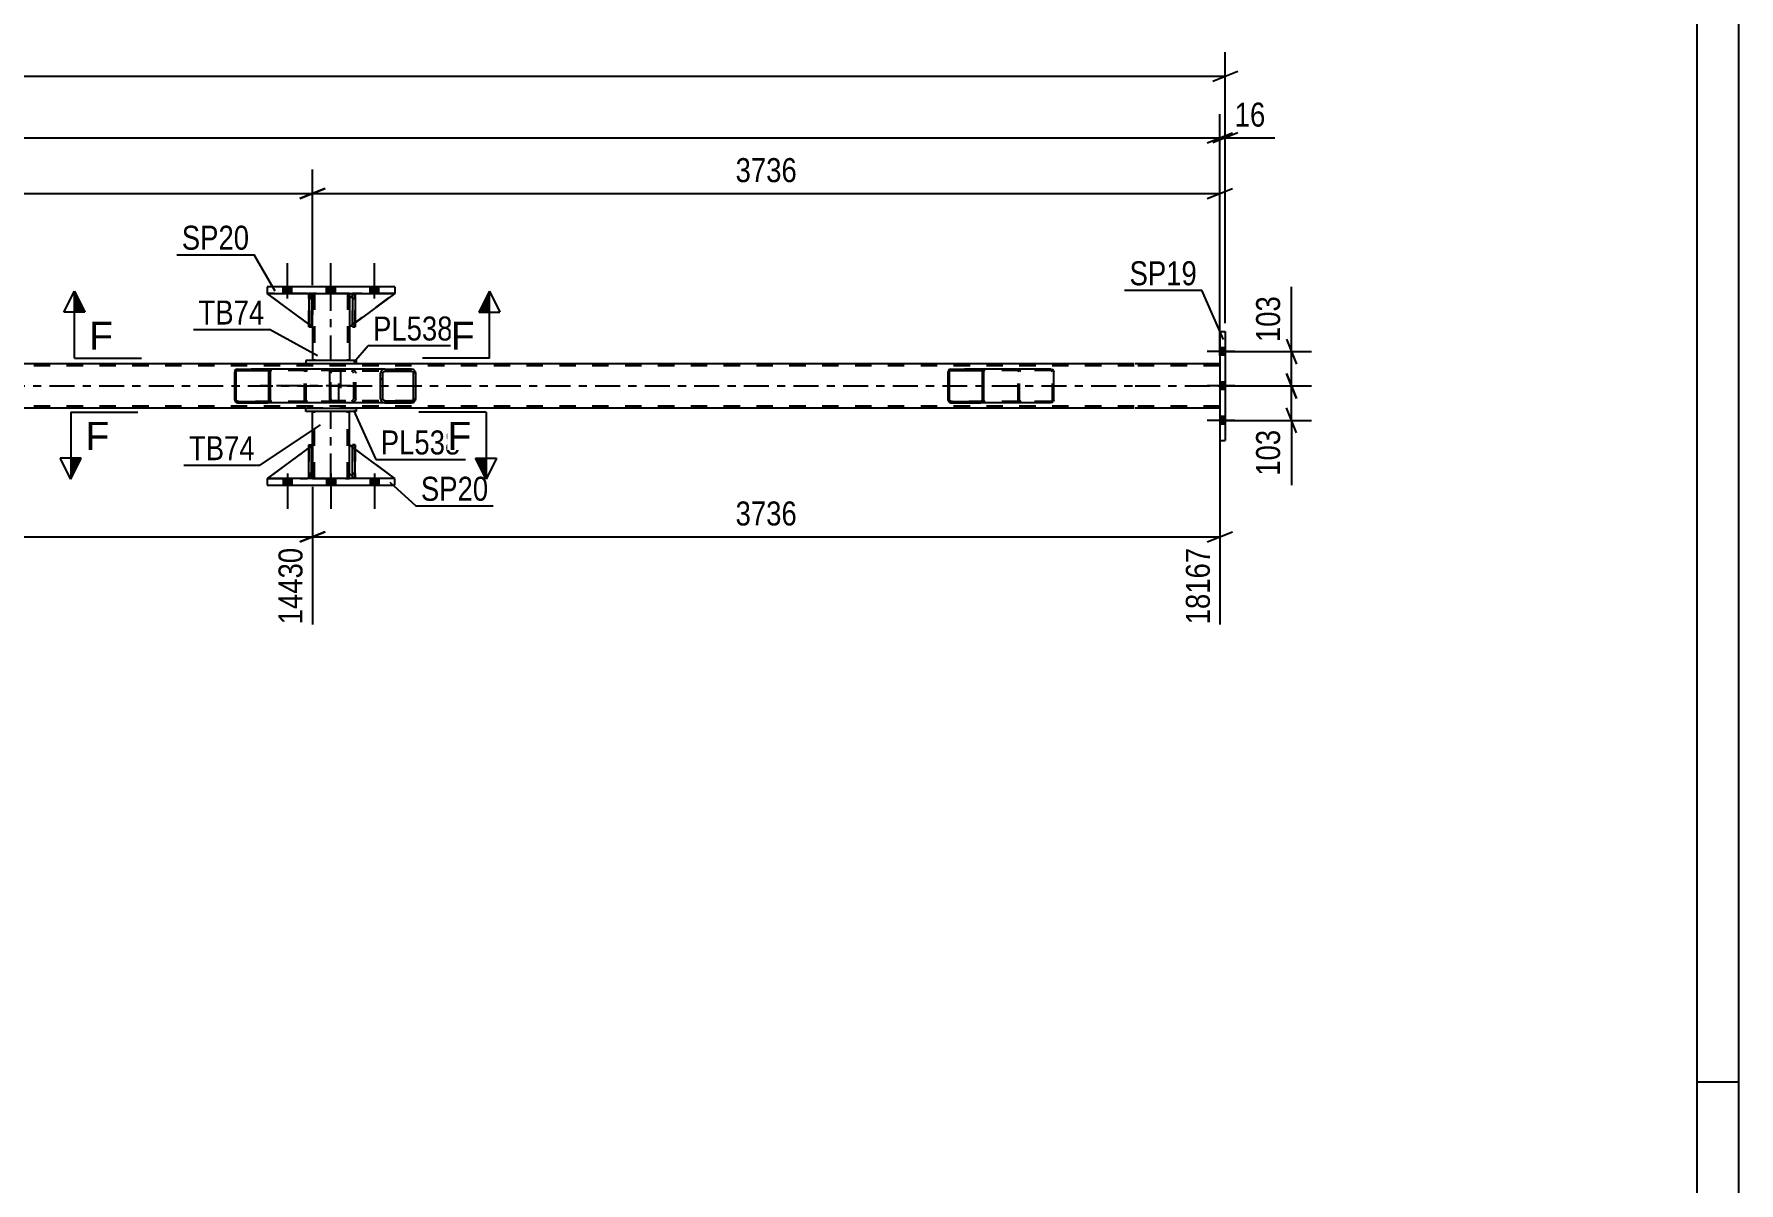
# Model space of a CAD drawing. Header units: millimetres. Extents: x 0 to 841, y 0 to 594.
# Drawn here: x 637.6 to 841, y 137 to 274 of the extents above; entities that cross this region are included whole.
import ezdxf

# ---------------------------------------------------------------- set-up
doc = ezdxf.new("R2010")
doc.units = ezdxf.units.MM
doc.linetypes.add('DXK_LINE_DOT2', pattern=[3.9198, 1.9599, -1.9599])
doc.linetypes.add('DXK_LINE_DOT3', pattern=[5.9187, 2.979, -0.9799, 0.9799, -0.9799])
doc.styles.add('Arial', font='ARIAL.TTF', dxfattribs={"height": 0.2})
doc.styles.add('Arial Narrow', font='ARIALN.TTF', dxfattribs={"height": 0.2})

# ---------------------------------------------------------------- blocks, each defined once
blk = doc.blocks.new('Unknown-318888194-1133 - 12715')
at = {"color": 5, "linetype": 'Continuous'}
for p, q in [((841, 0), (841, 594)), ((836, 5), (836, 589)), ((841, 149), (836, 149))]:
    blk.add_line(p, q, dxfattribs=at)
blk = doc.blocks.new('Bolt-318888194-3121 - 3094')
at = {"linetype": 'Continuous'}
for points in [[(779.71, 235.71), (779.71, 236.59), (779.07, 236.59), (779.07, 235.71)], [(779.71, 235.71), (779.71, 236.59), (779.07, 236.59), (779.07, 235.71)], [(779.71, 235.71), (779.71, 236.59), (779.07, 236.59), (779.07, 235.71)], [(779.71, 231.61), (779.71, 232.49), (779.07, 232.49), (779.07, 231.61)], [(779.71, 231.61), (779.71, 232.49), (779.07, 232.49), (779.07, 231.61)], [(779.71, 227.51), (779.71, 228.39), (779.07, 228.39), (779.07, 227.51)], [(779.71, 227.51), (779.71, 228.39), (779.07, 228.39), (779.07, 227.51)], [(779.71, 227.51), (779.71, 228.39), (779.07, 228.39), (779.07, 227.51)]]:
    blk.add_hatch(color=1, dxfattribs=at).paths.add_polyline_path(points)
at = {"color": 1, "linetype": 'Continuous'}
for p, q in [((780.87, 236.15), (777.55, 236.15)), ((780.87, 236.15), (777.55, 236.15)), ((780.87, 236.15), (777.55, 236.15)), ((779.71, 236.59), (779.07, 236.59)), ((779.71, 236.59), (779.07, 236.59)), ((779.71, 236.59), (779.07, 236.59)), ((779.71, 235.71), (779.07, 235.71)), ((779.71, 235.71), (779.07, 235.71)), ((779.71, 235.71), (779.07, 235.71)), ((780.87, 232.05), (777.55, 232.05)), ((780.87, 232.05), (777.55, 232.05)), ((779.71, 232.49), (779.07, 232.49)), ((779.71, 232.49), (779.07, 232.49)), ((779.71, 231.61), (779.07, 231.61)), ((779.71, 231.61), (779.07, 231.61)), ((780.87, 227.95), (777.55, 227.95)), ((780.87, 227.95), (777.55, 227.95)), ((780.87, 227.95), (777.55, 227.95)), ((779.71, 228.39), (779.07, 228.39)), ((779.71, 228.39), (779.07, 228.39)), ((779.71, 228.39), (779.07, 228.39)), ((779.71, 227.51), (779.07, 227.51)), ((779.71, 227.51), (779.07, 227.51)), ((779.71, 227.51), (779.07, 227.51))]:
    blk.add_line(p, q, dxfattribs=at)
blk = doc.blocks.new('Part-318888194-3177 - 3094')
at = {"color": 2, "linetype": 'Continuous'}
for p, q in [((675.55, 221.01), (675.55, 225.01)), ((675.55, 225.01), (675.87, 225.01)), ((675.87, 221.01), (675.87, 225.01)), ((675.55, 221.01), (675.55, 221.01)), ((675.87, 221.01), (675.55, 221.01))]:
    blk.add_line(p, q, dxfattribs=at)
at = {"color": 7, "linetype": 'DXK_LINE_DOT2'}
for p, q in [((675.55, 225.01), (675.55, 221.61)), ((675.87, 221.61), (675.87, 225.01)), ((675.55, 221.61), (675.55, 221.01)), ((675.55, 221.61), (675.87, 221.61)), ((675.87, 221.01), (675.87, 221.61)), ((675.87, 221.01), (675.87, 221.01))]:
    blk.add_line(p, q, dxfattribs=at)
blk = doc.blocks.new('Part-318888194-3183 - 3094')
at = {"color": 2, "linetype": 'Continuous'}
for p, q in [((670.35, 224.68), (665.4, 221.01)), ((670.8, 225.01), (670.67, 224.92)), ((670.8, 221.61), (670.8, 225.01)), ((670.35, 221.16), (670.2, 221.01)), ((670.8, 221.61), (670.67, 221.48)), ((670.8, 221.61), (670.8, 221.61))]:
    blk.add_line(p, q, dxfattribs=at)
at = {"color": 7, "linetype": 'DXK_LINE_DOT2'}
for p, q in [((670.67, 224.92), (670.35, 224.68)), ((670.8, 221.61), (670.8, 225.01)), ((665.4, 221.01), (670.2, 221.01)), ((670.8, 221.61), (670.2, 221.01)), ((670.67, 221.48), (670.35, 221.16))]:
    blk.add_line(p, q, dxfattribs=at)
blk = doc.blocks.new('Bolt-318888194-3135 - 3094')
at = {"linetype": 'Continuous'}
for points in [[(667.28, 243.09), (668.32, 243.09), (668.32, 243.89), (667.28, 243.89)], [(667.28, 243.09), (668.32, 243.09), (668.32, 243.89), (667.28, 243.89)], [(667.28, 243.09), (668.32, 243.09), (668.32, 243.89), (667.28, 243.89)], [(672.48, 243.09), (673.52, 243.09), (673.52, 243.89), (672.48, 243.89)], [(672.48, 243.09), (673.52, 243.09), (673.52, 243.89), (672.48, 243.89)], [(677.68, 243.09), (678.72, 243.09), (678.72, 243.89), (677.68, 243.89)], [(677.68, 243.09), (678.72, 243.09), (678.72, 243.89), (677.68, 243.89)], [(677.68, 243.09), (678.72, 243.09), (678.72, 243.89), (677.68, 243.89)]]:
    blk.add_hatch(color=1, dxfattribs=at).paths.add_polyline_path(points)
at = {"color": 1, "linetype": 'Continuous'}
for p, q in [((667.8, 242.49), (667.8, 246.69)), ((667.8, 242.49), (667.8, 246.69)), ((667.8, 242.49), (667.8, 246.69)), ((673, 242.49), (673, 246.69)), ((673, 242.49), (673, 246.69)), ((678.2, 242.49), (678.2, 246.69)), ((678.2, 242.49), (678.2, 246.69)), ((678.2, 242.49), (678.2, 246.69)), ((667.28, 243.09), (667.28, 243.89)), ((667.28, 243.09), (667.28, 243.89)), ((667.28, 243.09), (667.28, 243.89)), ((668.32, 243.09), (668.32, 243.89)), ((668.32, 243.09), (668.32, 243.89)), ((668.32, 243.09), (668.32, 243.89)), ((672.48, 243.09), (672.48, 243.89)), ((672.48, 243.09), (672.48, 243.89)), ((673.52, 243.09), (673.52, 243.89)), ((673.52, 243.09), (673.52, 243.89)), ((677.68, 243.09), (677.68, 243.89)), ((677.68, 243.09), (677.68, 243.89)), ((677.68, 243.09), (677.68, 243.89)), ((678.72, 243.09), (678.72, 243.89)), ((678.72, 243.09), (678.72, 243.89)), ((678.72, 243.09), (678.72, 243.89))]:
    blk.add_line(p, q, dxfattribs=at)
blk = doc.blocks.new('Bolt-318888194-3136 - 3094')
at = {"linetype": 'Continuous'}
for points in [[(668.32, 221.01), (667.28, 221.01), (667.28, 220.21), (668.32, 220.21)], [(668.32, 221.01), (667.28, 221.01), (667.28, 220.21), (668.32, 220.21)], [(668.32, 221.01), (667.28, 221.01), (667.28, 220.21), (668.32, 220.21)], [(673.52, 221.01), (672.48, 221.01), (672.48, 220.21), (673.52, 220.21)], [(673.52, 221.01), (672.48, 221.01), (672.48, 220.21), (673.52, 220.21)], [(678.72, 221.01), (677.68, 221.01), (677.68, 220.21), (678.72, 220.21)], [(678.72, 221.01), (677.68, 221.01), (677.68, 220.21), (678.72, 220.21)], [(678.72, 221.01), (677.68, 221.01), (677.68, 220.21), (678.72, 220.21)]]:
    blk.add_hatch(color=1, dxfattribs=at).paths.add_polyline_path(points)
at = {"color": 1, "linetype": 'Continuous'}
for p, q in [((667.28, 221.01), (667.28, 220.21)), ((667.28, 221.01), (667.28, 220.21)), ((667.28, 221.01), (667.28, 220.21)), ((667.8, 221.61), (667.8, 217.41)), ((667.8, 221.61), (667.8, 217.41)), ((667.8, 221.61), (667.8, 217.41)), ((668.32, 221.01), (668.32, 220.21)), ((668.32, 221.01), (668.32, 220.21)), ((668.32, 221.01), (668.32, 220.21)), ((672.48, 221.01), (672.48, 220.21)), ((672.48, 221.01), (672.48, 220.21)), ((673, 221.61), (673, 217.41)), ((673, 221.61), (673, 217.41)), ((673.52, 221.01), (673.52, 220.21)), ((673.52, 221.01), (673.52, 220.21)), ((677.68, 221.01), (677.68, 220.21)), ((677.68, 221.01), (677.68, 220.21)), ((677.68, 221.01), (677.68, 220.21)), ((678.2, 221.61), (678.2, 217.41)), ((678.2, 221.61), (678.2, 217.41)), ((678.2, 221.61), (678.2, 217.41)), ((678.72, 221.01), (678.72, 220.21)), ((678.72, 221.01), (678.72, 220.21)), ((678.72, 221.01), (678.72, 220.21))]:
    blk.add_line(p, q, dxfattribs=at)
blk = doc.blocks.new('Part-318888194-3201 - 3094')
at = {"color": 2, "linetype": 'Continuous'}
for p, q in [((670.8, 225.01), (670.8, 229.01)), ((675.2, 225.01), (675.2, 229.01)), ((670.8, 221.01), (670.8, 221.61)), ((675.2, 221.01), (675.2, 221.61))]:
    blk.add_line(p, q, dxfattribs=at)
at = {"color": 7, "linetype": 'DXK_LINE_DOT2'}
for p, q in [((675.2, 229.01), (670.8, 229.01)), ((671.04, 221.01), (671.04, 229.01)), ((674.96, 221.01), (674.96, 229.01)), ((670.8, 221.61), (670.8, 225.01)), ((675.2, 221.61), (675.2, 225.01)), ((670.8, 221.01), (675.2, 221.01))]:
    blk.add_line(p, q, dxfattribs=at)
at = {"color": 7, "linetype": 'DXK_LINE_DOT3'}
blk.add_line((673, 221.01), (673, 229.01), dxfattribs=at)
blk = doc.blocks.new('Part-318888194-3202 - 3094')
at = {"color": 7, "linetype": 'DXK_LINE_DOT2'}
for p, q in [((670.35, 242.49), (670.35, 243.09)), ((670.35, 243.09), (670.35, 243.09)), ((670.35, 243.09), (670.35, 239.09)), ((670.67, 243.09), (670.35, 243.09)), ((670.35, 239.09), (670.35, 242.49)), ((670.35, 242.49), (670.67, 242.49)), ((670.67, 242.49), (670.67, 243.09)), ((670.67, 239.09), (670.67, 243.09)), ((670.67, 242.49), (670.67, 239.09)), ((670.35, 239.09), (670.67, 239.09))]:
    blk.add_line(p, q, dxfattribs=at)
blk = doc.blocks.new('Part-318888194-3208 - 3094')
at = {"color": 7, "linetype": 'DXK_LINE_DOT2'}
for p, q in [((670.8, 239.09), (665.4, 243.09)), ((665.4, 243.09), (670.2, 243.09)), ((670.2, 243.09), (670.8, 242.49)), ((670.8, 242.49), (670.2, 243.09)), ((670.8, 242.49), (670.8, 239.09)), ((670.8, 242.49), (670.8, 242.49)), ((670.8, 242.49), (670.8, 239.09))]:
    blk.add_line(p, q, dxfattribs=at)
blk = doc.blocks.new('Part-318888194-3218 - 3094')
at = {"color": 7, "linetype": 'DXK_LINE_DOT2'}
for p, q in [((670.35, 225.01), (670.67, 225.01)), ((670.35, 221.61), (670.35, 225.01)), ((670.35, 225.01), (670.35, 221.01)), ((670.67, 225.01), (670.67, 221.61)), ((670.67, 221.01), (670.67, 224.92)), ((670.67, 221.61), (670.35, 221.61)), ((670.35, 221.01), (670.35, 221.61)), ((670.67, 221.01), (670.35, 221.01)), ((670.67, 221.61), (670.67, 221.01)), ((670.67, 221.01), (670.67, 221.01))]:
    blk.add_line(p, q, dxfattribs=at)
blk = doc.blocks.new('Part-318888194-3157 - 3094')
at = {"color": 2, "linetype": 'Continuous'}
for p, q in [((675.2, 221.61), (675.2, 225.01)), ((675.55, 224.75), (675.2, 225.01)), ((680.6, 221.01), (675.87, 224.51)), ((675.55, 221.26), (675.2, 221.61))]:
    blk.add_line(p, q, dxfattribs=at)
at = {"color": 7, "linetype": 'DXK_LINE_DOT2'}
for p, q in [((675.87, 224.51), (675.55, 224.75)), ((675.8, 221.01), (675.55, 221.26)), ((680.6, 221.01), (675.8, 221.01)), ((680.6, 221.01), (680.6, 221.01)), ((680.6, 221.01), (680.6, 221.01))]:
    blk.add_line(p, q, dxfattribs=at)
blk = doc.blocks.new('Part-318888194-3162 - 3094')
at = {"color": 2, "linetype": 'Continuous'}
for p, q in [((680.6, 221.01), (665.4, 221.01)), ((665.4, 221.01), (665.4, 220.21)), ((665.4, 220.21), (680.6, 220.21)), ((680.6, 220.21), (680.6, 221.01))]:
    blk.add_line(p, q, dxfattribs=at)
blk = doc.blocks.new('Part-318888194-3167 - 3094')
at = {"color": 2, "linetype": 'Continuous'}
for p, q in [((680.6, 243.89), (665.4, 243.89)), ((665.4, 243.89), (665.4, 243.09)), ((665.4, 243.09), (680.6, 243.09)), ((680.6, 243.89), (680.6, 243.09))]:
    blk.add_line(p, q, dxfattribs=at)
blk = doc.blocks.new('Part-318888194-3174 - 3094')
at = {"color": 7, "linetype": 'DXK_LINE_DOT2'}
for p, q in [((768.85, 234.45), (106.73, 234.45)), ((676, 234.69), (670, 234.69)), ((779.07, 234.45), (768.95, 234.45)), ((779.07, 234.69), (779.07, 229.41)), ((768.85, 229.65), (106.73, 229.65)), ((676, 229.41), (670, 229.41)), ((779.07, 229.65), (768.95, 229.65))]:
    blk.add_line(p, q, dxfattribs=at)
at = {"color": 2, "linetype": 'Continuous'}
for p, q in [((670, 234.69), (505.73, 234.69)), ((768.85, 234.69), (676, 234.69)), ((779.07, 234.69), (768.95, 234.69)), ((670, 229.41), (505.73, 229.41)), ((768.85, 229.41), (676, 229.41)), ((779.07, 229.41), (768.95, 229.41))]:
    blk.add_line(p, q, dxfattribs=at)
at = {"color": 7, "linetype": 'DXK_LINE_DOT3'}
for p, q in [((106.73, 232.05), (768.85, 232.05)), ((768.95, 232.05), (779.07, 232.05))]:
    blk.add_line(p, q, dxfattribs=at)
blk = doc.blocks.new('Part-318888194-3175 - 3094')
at = {"color": 7, "linetype": 'DXK_LINE_DOT2'}
for p, q in [((675.87, 225.01), (675.55, 225.01)), ((675.55, 221.61), (675.55, 225.01)), ((675.55, 225.01), (675.55, 221.01)), ((675.87, 225.01), (675.87, 221.61)), ((675.87, 221.01), (675.87, 225.01)), ((675.87, 221.61), (675.55, 221.61)), ((675.55, 221.01), (675.55, 221.61)), ((675.87, 221.01), (675.55, 221.01)), ((675.87, 221.61), (675.87, 221.01)), ((675.87, 221.01), (675.87, 221.01))]:
    blk.add_line(p, q, dxfattribs=at)
blk = doc.blocks.new('Part-318888194-3176 - 3094')
at = {"color": 2, "linetype": 'Continuous'}
for p, q in [((670.35, 221.01), (670.35, 225.01)), ((670.35, 225.01), (670.67, 225.01)), ((670.67, 221.01), (670.67, 225.01)), ((670.35, 221.01), (670.35, 221.01)), ((670.67, 221.01), (670.35, 221.01))]:
    blk.add_line(p, q, dxfattribs=at)
at = {"color": 7, "linetype": 'DXK_LINE_DOT2'}
for p, q in [((670.35, 225.01), (670.35, 221.61)), ((670.67, 221.61), (670.67, 225.01)), ((670.35, 221.61), (670.35, 221.01)), ((670.35, 221.61), (670.67, 221.61)), ((670.67, 221.01), (670.67, 221.61)), ((670.67, 221.01), (670.67, 221.01))]:
    blk.add_line(p, q, dxfattribs=at)
blk = doc.blocks.new('Part-318888194-3180 - 3094')
at = {"color": 7, "linetype": 'DXK_LINE_DOT2'}
for p, q in [((670.8, 225.01), (665.4, 221.01)), ((670.8, 221.61), (670.8, 225.01)), ((670.8, 225.01), (670.8, 221.61)), ((665.4, 221.01), (670.2, 221.01)), ((670.2, 221.01), (670.8, 221.61)), ((670.8, 221.61), (670.2, 221.01)), ((670.8, 221.61), (670.8, 221.61))]:
    blk.add_line(p, q, dxfattribs=at)
blk = doc.blocks.new('Part-318888194-3186 - 3094')
at = {"color": 7, "linetype": 'DXK_LINE_DOT2'}
for p, q in [((675.2, 221.61), (675.2, 225.01)), ((675.2, 225.01), (680.6, 221.01)), ((675.8, 221.01), (675.2, 221.61)), ((680.6, 221.01), (675.8, 221.01))]:
    blk.add_line(p, q, dxfattribs=at)
blk = doc.blocks.new('Part-318888194-3191 - 3094')
at = {"color": 2, "linetype": 'Continuous'}
for p, q in [((676, 235.09), (670, 235.09)), ((670, 235.09), (670, 234.69)), ((676, 234.69), (670, 234.69)), ((676, 235.09), (676, 234.69))]:
    blk.add_line(p, q, dxfattribs=at)
blk = doc.blocks.new('Part-318888194-3196 - 3094')
at = {"color": 2, "linetype": 'Continuous'}
for p, q in [((670, 229.41), (676, 229.41)), ((670, 229.01), (670, 229.41)), ((676, 229.01), (670, 229.01)), ((676, 229.41), (676, 229.01))]:
    blk.add_line(p, q, dxfattribs=at)
blk = doc.blocks.new('Part-318888194-3203 - 3094')
at = {"color": 7, "linetype": 'DXK_LINE_DOT2'}
for p, q in [((675.55, 242.49), (675.55, 243.09)), ((675.55, 243.09), (675.55, 243.09)), ((675.55, 243.09), (675.55, 239.09)), ((675.87, 243.09), (675.55, 243.09)), ((675.55, 239.09), (675.55, 242.49)), ((675.55, 242.49), (675.87, 242.49)), ((675.87, 242.49), (675.87, 243.09)), ((675.87, 239.09), (675.87, 243.09)), ((675.87, 242.49), (675.87, 239.09)), ((675.55, 239.09), (675.87, 239.09))]:
    blk.add_line(p, q, dxfattribs=at)
blk = doc.blocks.new('Part-318888194-3204 - 3094')
at = {"color": 2, "linetype": 'Continuous'}
for p, q in [((670.67, 243.09), (670.35, 243.09)), ((670.35, 243.09), (670.35, 239.09)), ((670.67, 243.09), (670.67, 243.09)), ((670.67, 243.09), (670.67, 239.09)), ((670.67, 239.09), (670.35, 239.09))]:
    blk.add_line(p, q, dxfattribs=at)
at = {"color": 7, "linetype": 'DXK_LINE_DOT2'}
for p, q in [((670.35, 242.49), (670.35, 243.09)), ((670.67, 242.49), (670.35, 242.49)), ((670.35, 242.49), (670.35, 239.09)), ((670.67, 242.49), (670.67, 243.09)), ((670.67, 243.09), (670.67, 243.09)), ((670.67, 239.09), (670.67, 242.49))]:
    blk.add_line(p, q, dxfattribs=at)
blk = doc.blocks.new('Part-318888194-3205 - 3094')
at = {"color": 2, "linetype": 'Continuous'}
for p, q in [((675.87, 243.09), (675.55, 243.09)), ((675.55, 243.09), (675.55, 239.09)), ((675.87, 243.09), (675.87, 243.09)), ((675.87, 243.09), (675.87, 239.09)), ((675.87, 239.09), (675.55, 239.09))]:
    blk.add_line(p, q, dxfattribs=at)
at = {"color": 7, "linetype": 'DXK_LINE_DOT2'}
for p, q in [((675.55, 242.49), (675.55, 243.09)), ((675.87, 242.49), (675.55, 242.49)), ((675.55, 242.49), (675.55, 239.09)), ((675.87, 242.49), (675.87, 243.09)), ((675.87, 243.09), (675.87, 243.09)), ((675.87, 239.09), (675.87, 242.49))]:
    blk.add_line(p, q, dxfattribs=at)
blk = doc.blocks.new('Part-318888194-3211 - 3094')
at = {"color": 2, "linetype": 'Continuous'}
for p, q in [((670.35, 239.42), (665.4, 243.09)), ((670.35, 242.94), (670.2, 243.09)), ((670.8, 242.49), (670.67, 242.62)), ((670.8, 242.49), (670.8, 242.49)), ((670.8, 239.09), (670.8, 242.49)), ((670.67, 239.18), (670.8, 239.09)), ((670.8, 239.09), (670.8, 239.09))]:
    blk.add_line(p, q, dxfattribs=at)
at = {"color": 7, "linetype": 'DXK_LINE_DOT2'}
for p, q in [((670.2, 243.09), (665.4, 243.09)), ((670.2, 243.09), (670.8, 242.49)), ((670.67, 242.62), (670.35, 242.94)), ((670.8, 242.49), (670.8, 239.09)), ((670.67, 239.18), (670.35, 239.42))]:
    blk.add_line(p, q, dxfattribs=at)
blk = doc.blocks.new('Part-318888194-3214 - 3094')
at = {"color": 7, "linetype": 'DXK_LINE_DOT2'}
for p, q in [((675.8, 243.09), (675.2, 242.49)), ((675.2, 239.09), (680.6, 243.09)), ((675.2, 242.49), (675.2, 239.09)), ((680.6, 243.09), (675.8, 243.09))]:
    blk.add_line(p, q, dxfattribs=at)
blk = doc.blocks.new('Part-318888194-3217 - 3094')
at = {"color": 2, "linetype": 'Continuous'}
for p, q in [((675.55, 242.84), (675.2, 242.49)), ((675.2, 242.49), (675.2, 239.09)), ((680.6, 243.09), (675.87, 239.59)), ((675.55, 239.35), (675.2, 239.09))]:
    blk.add_line(p, q, dxfattribs=at)
at = {"color": 7, "linetype": 'DXK_LINE_DOT2'}
for p, q in [((675.8, 243.09), (675.55, 242.84)), ((680.6, 243.09), (675.8, 243.09)), ((675.87, 239.59), (675.55, 239.35))]:
    blk.add_line(p, q, dxfattribs=at)
blk = doc.blocks.new('Part-318888194-3228 - 3094')
at = {"color": 2, "linetype": 'Continuous'}
for p, q in [((779.07, 238.55), (779.71, 238.55)), ((779.07, 238.55), (779.07, 225.55)), ((779.71, 238.55), (779.71, 225.55)), ((779.07, 225.55), (779.71, 225.55))]:
    blk.add_line(p, q, dxfattribs=at)
blk = doc.blocks.new('Part-318888194-3251 - 3094')
at = {"linetype": 'Continuous'}
h = blk.add_hatch(dxfattribs=at)
h.set_pattern_fill('', scale=0.7, style=0, pattern_type=0)
h.set_pattern_definition([(45, (683.0726, 233.7537), (-1.57154, 1.57154), [])])
h.paths.add_polyline_path([(683.11, 233.57), (683.07, 233.75), (682.96, 233.91), (682.8, 234.01), (682.61, 234.05), (679.42, 234.05), (679.23, 234.01), (679.07, 233.91), (678.96, 233.75), (678.92, 233.57), (678.92, 230.53), (678.96, 230.35), (679.07, 230.19), (679.23, 230.09), (679.42, 230.05), (682.61, 230.05), (682.8, 230.09), (682.96, 230.19), (683.07, 230.35), (683.11, 230.53)])
h.paths.add_polyline_path([(682.84, 230.44), (682.79, 230.36), (682.7, 230.31), (682.61, 230.29), (679.42, 230.29), (679.33, 230.31), (679.25, 230.36), (679.19, 230.44), (679.17, 230.53), (679.17, 233.57), (679.19, 233.66), (679.25, 233.74), (679.33, 233.79), (679.42, 233.81), (682.61, 233.81), (682.7, 233.79), (682.79, 233.74), (682.84, 233.66), (682.86, 233.57), (682.86, 230.53)])
at = {"color": 2, "linetype": 'Continuous'}
for p, q in [((672.93, 233.91), (673.02, 234.01)), ((673.02, 234.01), (673.12, 234.05)), ((679.42, 234.05), (673.12, 234.05)), ((679.42, 234.05), (679.23, 234.01)), ((679.42, 234.05), (682.61, 234.05)), ((682.8, 234.01), (682.61, 234.05)), ((672.85, 233.57), (672.87, 233.75)), ((672.85, 230.53), (672.85, 233.57)), ((672.87, 233.75), (672.93, 233.91)), ((678.96, 233.75), (678.92, 233.57)), ((678.92, 230.53), (678.92, 233.57)), ((679.17, 233.57), (679.19, 233.66)), ((679.17, 230.53), (679.17, 233.57)), ((679.19, 233.66), (679.25, 233.74)), ((679.25, 233.74), (679.33, 233.79)), ((679.33, 233.79), (679.42, 233.81)), ((679.42, 233.81), (682.61, 233.81)), ((682.61, 233.81), (682.7, 233.79)), ((682.7, 233.79), (682.79, 233.74)), ((682.79, 233.74), (682.84, 233.66)), ((682.84, 233.66), (682.86, 233.57)), ((682.86, 230.53), (682.86, 233.57)), ((683.11, 233.57), (683.07, 233.75)), ((683.11, 230.53), (683.11, 233.57)), ((672.87, 230.35), (672.85, 230.53)), ((672.93, 230.19), (672.87, 230.35)), ((673.02, 230.09), (672.93, 230.19)), ((673.12, 230.05), (673.02, 230.09)), ((679.42, 230.05), (673.12, 230.05)), ((678.92, 230.53), (678.96, 230.35)), ((679.19, 230.44), (679.17, 230.53)), ((679.25, 230.36), (679.19, 230.44)), ((679.23, 230.09), (679.42, 230.05)), ((679.33, 230.31), (679.25, 230.36)), ((679.42, 230.29), (679.33, 230.31)), ((679.42, 230.29), (682.61, 230.29)), ((679.42, 230.05), (682.61, 230.05)), ((682.7, 230.31), (682.61, 230.29)), ((682.61, 230.05), (682.8, 230.09)), ((682.79, 230.36), (682.7, 230.31)), ((682.84, 230.44), (682.79, 230.36)), ((682.86, 230.53), (682.84, 230.44)), ((683.07, 230.35), (683.11, 230.53))]:
    blk.add_line(p, q, dxfattribs=at)
at = {"color": 7, "linetype": 'DXK_LINE_DOT2'}
for p, q in [((674.12, 233.81), (674.12, 234.05)), ((675.46, 234.05), (675.65, 234.01)), ((682.61, 234.05), (679.42, 234.05)), ((673, 233.66), (672.99, 233.57)), ((672.99, 230.53), (672.99, 233.57)), ((673.03, 233.74), (673, 233.66)), ((673.07, 233.79), (673.03, 233.74)), ((673.12, 233.81), (673.07, 233.79)), ((682.61, 233.81), (673.12, 233.81)), ((675.55, 233.79), (675.46, 233.81)), ((675.64, 233.74), (675.55, 233.79)), ((675.69, 233.66), (675.64, 233.74)), ((675.71, 233.57), (675.69, 233.66)), ((675.71, 230.53), (675.71, 233.57)), ((675.92, 233.75), (675.96, 233.57)), ((675.96, 230.53), (675.96, 233.57)), ((672.99, 230.53), (673, 230.44)), ((673, 230.44), (673.03, 230.36)), ((673.03, 230.36), (673.07, 230.31)), ((673.07, 230.31), (673.12, 230.29)), ((682.61, 230.29), (673.12, 230.29)), ((674.12, 230.05), (674.12, 230.29)), ((675.46, 230.29), (675.55, 230.31)), ((675.65, 230.09), (675.46, 230.05)), ((675.55, 230.31), (675.64, 230.36)), ((675.64, 230.36), (675.69, 230.44)), ((675.69, 230.44), (675.71, 230.53)), ((675.96, 230.53), (675.92, 230.35)), ((682.61, 230.05), (679.42, 230.05))]:
    blk.add_line(p, q, dxfattribs=at)
for centre, start, end in [((675.47, 233.55), 23.8494, 68.8059), ((675.47, 230.55), 291.1941, 336.1506)]:
    blk.add_arc(centre, 0.492, start, end, dxfattribs=at)
at = {"color": 2, "linetype": 'Continuous'}
for centre, start, end in [((679.41, 233.55), 111.1941, 156.1506), ((682.62, 233.55), 23.8494, 68.8059), ((679.41, 230.55), 203.8494, 248.8059), ((682.62, 230.55), 291.1941, 336.1506)]:
    blk.add_arc(centre, 0.492, start, end, dxfattribs=at)
blk = doc.blocks.new('Part-318888194-3280 - 3094')
at = {"linetype": 'Continuous'}
h = blk.add_hatch(dxfattribs=at)
h.set_pattern_fill('', scale=0.7, style=0, pattern_type=0)
h.set_pattern_definition([(45, (665.7408, 233.8525), (-1.57154, 1.57154), [])])
h.paths.add_polyline_path([(665.77, 233.73), (665.74, 233.85), (665.67, 233.96), (665.56, 234.03), (665.43, 234.05), (661.85, 234.05), (661.72, 234.03), (661.61, 233.96), (661.54, 233.85), (661.51, 233.73), (661.51, 230.37), (661.54, 230.25), (661.61, 230.14), (661.72, 230.07), (661.85, 230.05), (665.43, 230.05), (665.56, 230.07), (665.67, 230.14), (665.74, 230.25), (665.77, 230.37)])
h.paths.add_polyline_path([(665.58, 230.31), (665.55, 230.26), (665.49, 230.22), (665.43, 230.21), (661.85, 230.21), (661.79, 230.22), (661.73, 230.26), (661.69, 230.31), (661.68, 230.37), (661.68, 233.73), (661.69, 233.79), (661.73, 233.84), (661.79, 233.88), (661.85, 233.89), (665.43, 233.89), (665.49, 233.88), (665.55, 233.84), (665.58, 233.79), (665.6, 233.73), (665.6, 230.37)])
at = {"color": 2, "linetype": 'Continuous'}
for p, q in [((661.85, 234.05), (661.72, 234.03)), ((661.85, 234.05), (665.43, 234.05)), ((673.12, 234.05), (665.43, 234.05)), ((665.56, 234.03), (665.43, 234.05)), ((661.54, 233.85), (661.51, 233.73)), ((661.51, 230.37), (661.51, 233.73)), ((661.68, 233.73), (661.69, 233.79)), ((661.68, 230.37), (661.68, 233.73)), ((661.69, 233.79), (661.73, 233.84)), ((661.73, 233.84), (661.79, 233.88)), ((661.79, 233.88), (661.85, 233.89)), ((661.85, 233.89), (665.43, 233.89)), ((665.43, 233.89), (665.49, 233.88)), ((665.49, 233.88), (665.55, 233.84)), ((665.55, 233.84), (665.58, 233.79)), ((665.58, 233.79), (665.6, 233.73)), ((665.6, 230.37), (665.6, 233.73)), ((665.77, 233.73), (665.74, 233.85)), ((665.77, 230.37), (665.77, 233.73)), ((661.51, 230.37), (661.54, 230.25)), ((661.69, 230.31), (661.68, 230.37)), ((661.73, 230.26), (661.69, 230.31)), ((661.72, 230.07), (661.85, 230.05)), ((661.79, 230.22), (661.73, 230.26)), ((661.85, 230.21), (661.79, 230.22)), ((661.85, 230.21), (665.43, 230.21)), ((661.85, 230.05), (665.43, 230.05)), ((665.49, 230.22), (665.43, 230.21)), ((665.43, 230.05), (665.56, 230.07)), ((673.12, 230.05), (665.43, 230.05)), ((665.55, 230.26), (665.49, 230.22)), ((665.58, 230.31), (665.55, 230.26)), ((665.6, 230.37), (665.58, 230.31)), ((665.74, 230.25), (665.77, 230.37))]:
    blk.add_line(p, q, dxfattribs=at)
at = {"color": 7, "linetype": 'DXK_LINE_DOT2'}
for p, q in [((665.43, 234.05), (661.85, 234.05)), ((670.07, 234.03), (670.2, 234.05)), ((673.78, 234.05), (673.12, 234.05)), ((673.78, 234.05), (673.91, 234.03)), ((673.78, 233.89), (661.85, 233.89)), ((669.86, 233.73), (669.89, 233.85)), ((669.86, 230.37), (669.86, 233.73)), ((670.04, 233.79), (670.03, 233.73)), ((670.03, 230.37), (670.03, 233.73)), ((670.08, 233.84), (670.04, 233.79)), ((670.13, 233.88), (670.08, 233.84)), ((670.2, 233.89), (670.13, 233.88)), ((673.84, 233.88), (673.78, 233.89)), ((673.9, 233.84), (673.84, 233.88)), ((673.93, 233.79), (673.9, 233.84)), ((673.95, 233.73), (673.93, 233.79)), ((673.95, 230.37), (673.95, 233.73)), ((674.09, 233.85), (674.12, 233.73)), ((674.12, 233.73), (674.12, 230.37)), ((673.78, 230.21), (661.85, 230.21)), ((665.43, 230.05), (661.85, 230.05)), ((669.89, 230.25), (669.86, 230.37)), ((670.03, 230.37), (670.04, 230.31)), ((670.04, 230.31), (670.08, 230.26)), ((670.2, 230.05), (670.07, 230.07)), ((670.08, 230.26), (670.09, 230.25)), ((670.09, 230.25), (670.13, 230.22)), ((670.13, 230.22), (670.2, 230.21)), ((673.78, 230.05), (673.12, 230.05)), ((673.78, 230.21), (673.84, 230.22)), ((673.91, 230.07), (673.78, 230.05)), ((673.84, 230.22), (673.9, 230.26)), ((673.9, 230.26), (673.93, 230.31)), ((673.93, 230.31), (673.95, 230.37)), ((674.12, 230.37), (674.09, 230.25))]:
    blk.add_line(p, q, dxfattribs=at)
at = {"color": 7, "linetype": 'DXK_LINE_DOT3'}
blk.add_line((675.41, 232.05), (663.64, 232.05), dxfattribs=at)
at = {"color": 2, "linetype": 'Continuous'}
for centre, start, end in [((661.84, 233.72), 110.7583, 155.68), ((665.44, 233.72), 24.32, 69.2417), ((661.84, 230.38), 204.32, 249.2417), ((665.44, 230.38), 290.7583, 335.68)]:
    blk.add_arc(centre, 0.331, start, end, dxfattribs=at)
at = {"color": 7, "linetype": 'DXK_LINE_DOT2'}
for centre, start, end in [((670.19, 233.72), 110.7583, 155.68), ((673.79, 233.72), 24.32, 69.2417), ((670.19, 230.38), 204.32, 249.2417), ((673.79, 230.38), 290.7583, 335.68)]:
    blk.add_arc(centre, 0.331, start, end, dxfattribs=at)
blk = doc.blocks.new('Part-318888194-3284 - 3094')
at = {"linetype": 'Continuous'}
h = blk.add_hatch(dxfattribs=at)
h.set_pattern_fill('', scale=0.7, style=0, pattern_type=0)
h.set_pattern_definition([(45, (750.875, 233.8525), (-1.57154, 1.57154), [])])
h.paths.add_polyline_path([(750.9, 233.73), (750.87, 233.85), (750.8, 233.96), (750.69, 234.03), (750.56, 234.05), (746.98, 234.05), (746.85, 234.03), (746.74, 233.96), (746.67, 233.85), (746.64, 233.73), (746.64, 230.37), (746.67, 230.25), (746.74, 230.14), (746.85, 230.07), (746.98, 230.05), (750.56, 230.05), (750.69, 230.07), (750.8, 230.14), (750.87, 230.25), (750.9, 230.37)])
h.paths.add_polyline_path([(750.72, 230.31), (750.68, 230.26), (750.63, 230.22), (750.56, 230.21), (746.98, 230.21), (746.92, 230.22), (746.86, 230.26), (746.83, 230.31), (746.81, 230.37), (746.81, 233.73), (746.83, 233.79), (746.86, 233.84), (746.92, 233.88), (746.98, 233.89), (750.56, 233.89), (750.63, 233.88), (750.68, 233.84), (750.72, 233.79), (750.73, 233.73), (750.73, 230.37)])
at = {"color": 2, "linetype": 'Continuous'}
for p, q in [((746.98, 234.05), (746.85, 234.03)), ((746.98, 234.05), (750.56, 234.05)), ((758.91, 234.05), (750.56, 234.05)), ((750.69, 234.03), (750.56, 234.05)), ((758.91, 234.05), (759.04, 234.03)), ((746.67, 233.85), (746.64, 233.73)), ((746.64, 230.37), (746.64, 233.73)), ((746.81, 233.73), (746.83, 233.79)), ((746.81, 230.37), (746.81, 233.73)), ((746.83, 233.79), (746.86, 233.84)), ((746.86, 233.84), (746.92, 233.88)), ((746.92, 233.88), (746.98, 233.89)), ((746.98, 233.89), (750.56, 233.89)), ((750.56, 233.89), (750.63, 233.88)), ((750.63, 233.88), (750.68, 233.84)), ((750.68, 233.84), (750.72, 233.79)), ((750.72, 233.79), (750.73, 233.73)), ((750.73, 230.37), (750.73, 233.73)), ((750.9, 233.73), (750.87, 233.85)), ((750.9, 230.37), (750.9, 233.73)), ((759.22, 233.85), (759.25, 233.73)), ((759.25, 230.37), (759.25, 233.73)), ((746.64, 230.37), (746.67, 230.25)), ((746.83, 230.31), (746.81, 230.37)), ((746.86, 230.26), (746.83, 230.31)), ((746.85, 230.07), (746.98, 230.05)), ((746.92, 230.22), (746.86, 230.26)), ((746.98, 230.21), (746.92, 230.22)), ((746.98, 230.21), (750.56, 230.21)), ((746.98, 230.05), (750.56, 230.05)), ((750.63, 230.22), (750.56, 230.21)), ((750.56, 230.05), (750.69, 230.07)), ((758.91, 230.05), (750.56, 230.05)), ((750.68, 230.26), (750.63, 230.22)), ((750.72, 230.31), (750.68, 230.26)), ((750.73, 230.37), (750.72, 230.31)), ((750.87, 230.25), (750.9, 230.37)), ((759.04, 230.07), (758.91, 230.05)), ((759.25, 230.37), (759.22, 230.25))]:
    blk.add_line(p, q, dxfattribs=at)
at = {"color": 7, "linetype": 'DXK_LINE_DOT2'}
for p, q in [((750.56, 234.05), (746.98, 234.05)), ((755.2, 234.03), (755.33, 234.05)), ((758.91, 233.89), (746.98, 233.89)), ((754.99, 233.73), (755.02, 233.85)), ((754.99, 230.37), (754.99, 233.73)), ((755.18, 233.79), (755.16, 233.73)), ((755.16, 230.37), (755.16, 233.73)), ((755.21, 233.84), (755.18, 233.79)), ((755.21, 233.84), (755.23, 233.85)), ((755.23, 233.85), (755.27, 233.88)), ((755.27, 233.88), (755.33, 233.89)), ((758.97, 233.88), (758.91, 233.89)), ((759.03, 233.84), (758.97, 233.88)), ((759.07, 233.79), (759.03, 233.84)), ((759.08, 233.73), (759.07, 233.79)), ((759.08, 230.37), (759.08, 233.73)), ((758.91, 230.21), (746.98, 230.21)), ((750.56, 230.05), (746.98, 230.05)), ((755.02, 230.25), (754.99, 230.37)), ((755.16, 230.37), (755.18, 230.31)), ((755.18, 230.31), (755.21, 230.26)), ((755.33, 230.05), (755.2, 230.07)), ((755.21, 230.26), (755.23, 230.25)), ((755.23, 230.25), (755.27, 230.22)), ((755.27, 230.22), (755.33, 230.21)), ((758.91, 230.21), (758.97, 230.22)), ((758.97, 230.22), (759.03, 230.26)), ((759.03, 230.26), (759.07, 230.31)), ((759.07, 230.31), (759.08, 230.37))]:
    blk.add_line(p, q, dxfattribs=at)
at = {"color": 2, "linetype": 'Continuous'}
for centre, start, end in [((746.97, 233.72), 110.7583, 155.68), ((750.57, 233.72), 24.32, 69.2417), ((758.92, 233.72), 24.32, 69.2417), ((746.97, 230.38), 204.32, 249.2417), ((750.57, 230.38), 290.7583, 335.68), ((758.92, 230.38), 290.7583, 335.68)]:
    blk.add_arc(centre, 0.331, start, end, dxfattribs=at)
at = {"color": 7, "linetype": 'DXK_LINE_DOT2'}
for centre, start, end in [((755.32, 233.72), 110.7583, 155.68), ((755.32, 230.38), 204.32, 249.2417)]:
    blk.add_arc(centre, 0.331, start, end, dxfattribs=at)
blk = doc.blocks.new('Part-318888194-3303 - 3094')
at = {"color": 2, "linetype": 'Continuous'}
for p, q in [((670.8, 243.09), (670.8, 242.49)), ((675.2, 243.09), (675.2, 242.49)), ((670.8, 239.09), (670.8, 235.09)), ((675.2, 239.09), (675.2, 235.09))]:
    blk.add_line(p, q, dxfattribs=at)
at = {"color": 7, "linetype": 'DXK_LINE_DOT2'}
for p, q in [((675.2, 243.09), (670.8, 243.09)), ((670.8, 242.49), (670.8, 239.09)), ((671.04, 243.09), (671.04, 235.09)), ((674.96, 243.09), (674.96, 235.09)), ((675.2, 242.49), (675.2, 239.09)), ((675.2, 235.09), (670.8, 235.09))]:
    blk.add_line(p, q, dxfattribs=at)
at = {"color": 7, "linetype": 'DXK_LINE_DOT3'}
blk.add_line((673, 235.09), (673, 243.09), dxfattribs=at)
blk = doc.blocks.new('StraightDimension-318888194-3567 - 3094')
at = {"color": 7, "linetype": 'Continuous'}
for p, q in [((779.07, 228.41), (779.07, 203.62)), ((670.8, 220.01), (670.8, 203.62)), ((672.3, 214.66), (669.3, 213.46)), ((670.8, 214.06), (779.07, 214.06)), ((777.57, 213.46), (780.57, 214.66))]:
    blk.add_line(p, q, dxfattribs=at)
at = {"color": 0}
blk.add_wipeout([(729.19, 214.81), (729.19, 219.01), (720.68, 219.01), (720.68, 214.81)], dxfattribs=at)
at = {"color": 0, "linetype": 'Continuous'}
blk.add_wipeout([(778.47, 213.36), (774.27, 213.36), (774.27, 203.02), (778.47, 203.02)], dxfattribs=at)
at = {"color": 3, "style": 'Arial Narrow'}
blk.add_text('3736', height=2.863, dxfattribs=at).set_placement((721.28, 215.41))
at = {"color": 3, "linetype": 'Continuous', "style": 'Arial Narrow'}
blk.add_text('18167', height=2.863, rotation=90.0002, dxfattribs=at).set_placement((777.87, 203.62))
blk = doc.blocks.new('StraightDimension-318888194-3561 - 3094')
at = {"color": 7, "linetype": 'Continuous'}
for p, q in [((500.53, 220.01), (500.53, 203.62)), ((670.8, 220.01), (670.8, 203.62)), ((502.03, 214.66), (499.03, 213.46)), ((500.53, 214.06), (670.8, 214.06)), ((669.3, 213.46), (672.3, 214.66))]:
    blk.add_line(p, q, dxfattribs=at)
at = {"color": 0}
blk.add_wipeout([(589.92, 214.81), (589.92, 219.01), (581.41, 219.01), (581.41, 214.81)], dxfattribs=at)
at = {"color": 0, "linetype": 'Continuous'}
blk.add_wipeout([(670.2, 213.36), (666, 213.36), (666, 203.02), (670.2, 203.02)], dxfattribs=at)
at = {"color": 3, "style": 'Arial Narrow'}
blk.add_text('4257', height=2.863, dxfattribs=at).set_placement((582.01, 215.41))
at = {"color": 3, "linetype": 'Continuous', "style": 'Arial Narrow'}
blk.add_text('14430', height=2.863, rotation=90.0002, dxfattribs=at).set_placement((669.6, 203.62))
blk = doc.blocks.new('StraightDimension-318888194-3410 - 3094')
at = {"color": 7, "linetype": 'Continuous'}
for p, q in [((779.07, 239.55), (779.07, 264.48)), ((96.51, 261.63), (779.07, 261.63)), ((777.57, 261.03), (780.57, 262.23))]:
    blk.add_line(p, q, dxfattribs=at)
blk = doc.blocks.new('StraightDimension-318888194-3446 - 3094')
at = {"color": 7, "linetype": 'Continuous'}
for p, q in [((500.53, 244.09), (500.53, 257.86)), ((670.8, 244.09), (670.8, 257.86)), ((502.03, 255.61), (499.03, 254.41)), ((500.53, 255.01), (670.8, 255.01)), ((669.3, 254.41), (672.3, 255.61))]:
    blk.add_line(p, q, dxfattribs=at)
at = {"color": 0}
blk.add_wipeout([(589.92, 255.76), (589.92, 259.96), (581.41, 259.96), (581.41, 255.76)], dxfattribs=at)
at = {"color": 3, "style": 'Arial Narrow'}
blk.add_text('4257', height=2.863, dxfattribs=at).set_placement((582.01, 256.36))
blk = doc.blocks.new('StraightDimension-318888194-3420 - 3094')
at = {"color": 7, "linetype": 'Continuous'}
for p, q in [((779.07, 239.55), (779.07, 264.48)), ((779.71, 239.55), (779.71, 264.48)), ((777.57, 261.03), (780.57, 262.23)), ((781.21, 262.23), (778.21, 261.03)), ((779.07, 261.63), (779.71, 261.63))]:
    blk.add_line(p, q, dxfattribs=at)
at = {"color": 0}
blk.add_wipeout([(785.09, 262.38), (785.09, 266.58), (780.24, 266.58), (780.24, 262.38)], dxfattribs=at)
at = {"color": 7, "linetype": 'Continuous'}
blk.add_line((779.71, 261.63), (785.62, 261.63), dxfattribs=at)
blk.add_line((779.71, 261.63), (785.62, 261.63), dxfattribs=at)
at = {"color": 3, "style": 'Arial Narrow'}
blk.add_text('16', height=2.863, dxfattribs=at).set_placement((780.84, 262.98))
blk = doc.blocks.new('StraightDimension-318888194-3431 - 3094')
at = {"color": 7, "linetype": 'Continuous'}
for p, q in [((779.71, 239.55), (779.71, 271.85)), ((95.87, 269), (779.71, 269)), ((778.21, 268.4), (781.21, 269.6))]:
    blk.add_line(p, q, dxfattribs=at)
blk = doc.blocks.new('StraightDimension-318888194-3442 - 3094')
at = {"color": 7, "linetype": 'Continuous'}
for p, q in [((670.8, 244.09), (670.8, 257.86)), ((779.07, 235.69), (779.07, 257.86)), ((672.3, 255.61), (669.3, 254.41)), ((670.8, 255.01), (779.07, 255.01)), ((777.57, 254.41), (780.57, 255.61))]:
    blk.add_line(p, q, dxfattribs=at)
at = {"color": 0}
blk.add_wipeout([(729.19, 255.76), (729.19, 259.96), (720.68, 259.96), (720.68, 255.76)], dxfattribs=at)
at = {"color": 3, "style": 'Arial Narrow'}
blk.add_text('3736', height=2.863, dxfattribs=at).set_placement((721.28, 256.36))
blk = doc.blocks.new('StraightDimension-318888194-8863 - 3094')
at = {"color": 7, "linetype": 'Continuous'}
for p, q in [((779.31, 232.05), (790, 232.05)), ((787, 233.55), (788.2, 230.55)), ((787.6, 227.95), (787.6, 232.05)), ((779.31, 227.95), (790, 227.95)), ((788.2, 226.45), (787, 229.45))]:
    blk.add_line(p, q, dxfattribs=at)
at = {"color": 0}
blk.add_wipeout([(786.85, 227.42), (782.65, 227.42), (782.65, 220.74), (786.85, 220.74)], dxfattribs=at)
at = {"color": 7, "linetype": 'Continuous'}
blk.add_line((787.6, 227.95), (787.6, 220.22), dxfattribs=at)
blk.add_line((787.6, 227.95), (787.6, 220.22), dxfattribs=at)
at = {"color": 3, "style": 'Arial Narrow'}
blk.add_text('103', height=2.863, rotation=90.0002, dxfattribs=at).set_placement((786.25, 221.34))
blk = doc.blocks.new('StraightDimension-318888194-8865 - 3094')
at = {"color": 7, "linetype": 'Continuous'}
for p, q in [((779.31, 236.15), (790, 236.15)), ((787, 237.65), (788.2, 234.65)), ((787.6, 232.05), (787.6, 236.15)), ((779.31, 232.05), (790, 232.05)), ((788.2, 230.55), (787, 233.55))]:
    blk.add_line(p, q, dxfattribs=at)
at = {"color": 0}
blk.add_wipeout([(786.85, 243.36), (782.65, 243.36), (782.65, 236.67), (786.85, 236.67)], dxfattribs=at)
at = {"color": 7, "linetype": 'Continuous'}
blk.add_line((787.6, 236.15), (787.6, 243.88), dxfattribs=at)
blk.add_line((787.6, 236.15), (787.6, 243.88), dxfattribs=at)
at = {"color": 3, "style": 'Arial Narrow'}
blk.add_text('103', height=2.863, rotation=90.0002, dxfattribs=at).set_placement((786.25, 237.28))
blk = doc.blocks.new('Mark-318888194-3224 - 3094')
at = {"color": 0}
blk.add_wipeout([(776.33, 244.06), (776.33, 247.06), (768.29, 247.06), (768.29, 244.06)], dxfattribs=at)
blk.add_wipeout([(776.33, 244.06), (776.33, 247.06), (768.29, 247.06), (768.29, 244.06)], dxfattribs=at)
at = {"color": 30, "linetype": 'Continuous'}
for p in [(767.69, 243.46), (779.48, 237.59)]:
    blk.add_line(p, (776.93, 243.46), dxfattribs=at)
at = {"color": 3, "style": 'Arial Narrow'}
blk.add_text('SP19', height=2.863, dxfattribs=at).set_placement((768.29, 244.06))
blk = doc.blocks.new('Mark-318888194-3187 - 3094')
at = {"color": 0}
blk.add_wipeout([(687.53, 237.47), (687.53, 240.47), (678.02, 240.47), (678.02, 237.47)], dxfattribs=at)
blk.add_wipeout([(687.53, 237.47), (687.53, 240.47), (678.02, 240.47), (678.02, 237.47)], dxfattribs=at)
at = {"color": 30, "linetype": 'Continuous'}
for p, q in [((675.72, 234.89), (677.42, 236.87)), ((677.42, 236.87), (688.13, 236.87))]:
    blk.add_line(p, q, dxfattribs=at)
at = {"color": 3, "style": 'Arial Narrow'}
blk.add_text('PL538', height=2.863, dxfattribs=at).set_placement((678.02, 237.47))
blk = doc.blocks.new('Mark-318888194-3158 - 3094')
at = {"color": 0}
blk.add_wipeout([(691.77, 218.36), (691.77, 221.36), (683.73, 221.36), (683.73, 218.36)], dxfattribs=at)
blk.add_wipeout([(691.77, 218.36), (691.77, 221.36), (683.73, 221.36), (683.73, 218.36)], dxfattribs=at)
at = {"color": 30, "linetype": 'Continuous'}
for p, q in [((680.04, 220.59), (683.13, 217.76)), ((683.13, 217.76), (692.37, 217.76))]:
    blk.add_line(p, q, dxfattribs=at)
at = {"color": 3, "style": 'Arial Narrow'}
blk.add_text('SP20', height=2.863, dxfattribs=at).set_placement((683.73, 218.36))
blk = doc.blocks.new('Mark-318888194-3163 - 3094')
at = {"color": 0}
blk.add_wipeout([(663.24, 248.3), (663.24, 251.3), (655.2, 251.3), (655.2, 248.3)], dxfattribs=at)
blk.add_wipeout([(663.24, 248.3), (663.24, 251.3), (655.2, 251.3), (655.2, 248.3)], dxfattribs=at)
at = {"color": 30, "linetype": 'Continuous'}
for p in [(654.6, 247.7), (666.34, 243.37)]:
    blk.add_line(p, (663.84, 247.7), dxfattribs=at)
at = {"color": 3, "style": 'Arial Narrow'}
blk.add_text('SP20', height=2.863, dxfattribs=at).set_placement((655.2, 248.3))
blk = doc.blocks.new('Mark-318888194-3192 - 3094')
at = {"color": 0}
blk.add_wipeout([(688.45, 223.88), (688.45, 226.88), (678.94, 226.88), (678.94, 223.88)], dxfattribs=at)
blk.add_wipeout([(688.45, 223.88), (688.45, 226.88), (678.94, 226.88), (678.94, 223.88)], dxfattribs=at)
at = {"color": 30, "linetype": 'Continuous'}
for p, q in [((675.68, 229.15), (678.34, 223.28)), ((678.34, 223.28), (689.05, 223.28))]:
    blk.add_line(p, q, dxfattribs=at)
at = {"color": 3, "style": 'Arial Narrow'}
blk.add_text('PL538', height=2.863, dxfattribs=at).set_placement((678.94, 223.88))
blk = doc.blocks.new('Mark-318888194-3197 - 3094')
at = {"color": 0}
blk.add_wipeout([(663.91, 223.2), (663.91, 226.2), (656.05, 226.2), (656.05, 223.2)], dxfattribs=at)
blk.add_wipeout([(663.91, 223.2), (663.91, 226.2), (656.05, 226.2), (656.05, 223.2)], dxfattribs=at)
at = {"color": 30, "linetype": 'Continuous'}
for p in [(671.69, 227.4), (655.45, 222.6)]:
    blk.add_line(p, (664.51, 222.6), dxfattribs=at)
at = {"color": 3, "style": 'Arial Narrow'}
blk.add_text('TB74', height=2.863, dxfattribs=at).set_placement((656.05, 223.2))
blk = doc.blocks.new('Mark-318888194-3299 - 3094')
at = {"color": 0}
blk.add_wipeout([(665.05, 239.38), (665.05, 242.38), (657.19, 242.38), (657.19, 239.38)], dxfattribs=at)
blk.add_wipeout([(665.05, 239.38), (665.05, 242.38), (657.19, 242.38), (657.19, 239.38)], dxfattribs=at)
at = {"color": 30, "linetype": 'Continuous'}
for p in [(656.59, 238.78), (671.39, 235.64)]:
    blk.add_line(p, (665.65, 238.78), dxfattribs=at)
at = {"color": 3, "style": 'Arial Narrow'}
blk.add_text('TB74', height=2.863, dxfattribs=at).set_placement((657.19, 239.38))
blk = doc.blocks.new('SectionMark-318888194-3599 - 3094')
at = {"color": 6, "linetype": 'Continuous'}
for p, q in [((641.13, 240.86), (642.38, 243.36)), ((642.38, 235.36), (642.38, 243.36)), ((691.91, 235.36), (691.91, 243.36)), ((691.91, 243.36), (693.16, 240.86))]:
    blk.add_line(p, q, dxfattribs=at)
at = {"color": 0, "linetype": 'Continuous'}
for points in [[(646.98, 236.36), (646.98, 239.86), (644.13, 239.86), (644.13, 236.36)], [(690.16, 236.36), (690.16, 239.86), (687.3, 239.86), (687.3, 236.36)]]:
    blk.add_wipeout(points, dxfattribs=at)
at = {"linetype": 'Continuous'}
for points in [[(643.63, 240.86), (642.38, 240.86), (642.38, 243.36)], [(691.91, 240.86), (690.66, 240.86), (691.91, 243.36)]]:
    blk.add_hatch(color=6, dxfattribs=at).paths.add_polyline_path(points)
at = {"color": 6, "linetype": 'Continuous'}
for p, q in [((642.38, 243.36), (643.63, 240.86)), ((691.91, 243.36), (690.66, 240.86)), ((643.63, 240.86), (641.13, 240.86)), ((690.66, 240.86), (693.16, 240.86)), ((642.38, 235.36), (650.38, 235.36)), ((691.91, 235.36), (683.91, 235.36))]:
    blk.add_line(p, q, dxfattribs=at)
at = {"color": 3, "linetype": 'Continuous', "style": 'Arial'}
for p in [(644.13, 236.36), (687.3, 236.36)]:
    blk.add_text('F', height=3.34, dxfattribs=at).set_placement(p)
blk = doc.blocks.new('SectionMark-318888194-3603 - 3094')
at = {"color": 6, "linetype": 'Continuous'}
for p, q in [((641.94, 228.92), (641.94, 220.92)), ((691.5, 228.92), (691.5, 220.92)), ((641.94, 220.92), (640.69, 223.42)), ((692.75, 223.42), (691.5, 220.92))]:
    blk.add_line(p, q, dxfattribs=at)
at = {"color": 0, "linetype": 'Continuous'}
for points in [[(646.55, 224.42), (646.55, 227.92), (643.69, 227.92), (643.69, 224.42)], [(689.75, 224.42), (689.75, 227.92), (686.89, 227.92), (686.89, 224.42)]]:
    blk.add_wipeout(points, dxfattribs=at)
at = {"linetype": 'Continuous'}
for points in [[(641.94, 223.42), (643.19, 223.42), (641.94, 220.92)], [(690.25, 223.42), (691.5, 223.42), (691.5, 220.92)]]:
    blk.add_hatch(color=6, dxfattribs=at).paths.add_polyline_path(points)
at = {"color": 6, "linetype": 'Continuous'}
for p, q in [((641.94, 228.92), (649.94, 228.92)), ((691.5, 228.92), (683.5, 228.92)), ((643.19, 223.42), (640.69, 223.42)), ((641.94, 220.92), (643.19, 223.42)), ((690.25, 223.42), (692.75, 223.42)), ((691.5, 220.92), (690.25, 223.42))]:
    blk.add_line(p, q, dxfattribs=at)
at = {"color": 3, "linetype": 'Continuous', "style": 'Arial'}
for p in [(643.69, 224.42), (686.89, 224.42)]:
    blk.add_text('F', height=3.34, dxfattribs=at).set_placement(p)

msp = doc.modelspace()

# ---------------------------------------------------------------- block references
for name in ['Unknown-318888194-1133 - 12715', 'Bolt-318888194-3135 - 3094', 'Part-318888194-3167 - 3094', 'Part-318888194-3208 - 3094', 'Part-318888194-3211 - 3094', 'Part-318888194-3202 - 3094', 'Part-318888194-3204 - 3094', 'Part-318888194-3303 - 3094', 'Part-318888194-3214 - 3094', 'Part-318888194-3217 - 3094', 'Part-318888194-3203 - 3094', 'Part-318888194-3205 - 3094', 'Part-318888194-3228 - 3094', 'Bolt-318888194-3121 - 3094', 'Part-318888194-3174 - 3094', 'Part-318888194-3280 - 3094', 'Part-318888194-3191 - 3094', 'Part-318888194-3251 - 3094', 'Part-318888194-3284 - 3094', 'Part-318888194-3196 - 3094', 'Part-318888194-3201 - 3094', 'Part-318888194-3183 - 3094', 'Part-318888194-3180 - 3094', 'Part-318888194-3218 - 3094', 'Part-318888194-3176 - 3094', 'Part-318888194-3157 - 3094', 'Part-318888194-3186 - 3094', 'Part-318888194-3177 - 3094', 'Part-318888194-3175 - 3094', 'Part-318888194-3162 - 3094', 'Bolt-318888194-3136 - 3094']:
    msp.add_blockref(name, (0, 0))

# ---------------------------------------------------------------- next in the draw order: block references
for name in ['StraightDimension-318888194-3410 - 3094', 'StraightDimension-318888194-3567 - 3094']:
    msp.add_blockref(name, (0, 0))

# ---------------------------------------------------------------- next in the draw order: block references
for name in ['StraightDimension-318888194-3420 - 3094', 'StraightDimension-318888194-3446 - 3094', 'StraightDimension-318888194-8863 - 3094', 'Mark-318888194-3192 - 3094', 'Mark-318888194-3197 - 3094', 'StraightDimension-318888194-3561 - 3094', 'Mark-318888194-3158 - 3094']:
    msp.add_blockref(name, (0, 0))

# ---------------------------------------------------------------- next in the draw order: block references
for name in ['StraightDimension-318888194-3431 - 3094', 'SectionMark-318888194-3603 - 3094']:
    msp.add_blockref(name, (0, 0))

# ---------------------------------------------------------------- next in the draw order: block references
for name in ['StraightDimension-318888194-3442 - 3094', 'Mark-318888194-3163 - 3094']:
    msp.add_blockref(name, (0, 0))

# ---------------------------------------------------------------- next in the draw order: block references
for name in ['Mark-318888194-3299 - 3094', 'StraightDimension-318888194-8865 - 3094', 'Mark-318888194-3187 - 3094']:
    msp.add_blockref(name, (0, 0))

# ---------------------------------------------------------------- next in the draw order: block references
for name in ['Mark-318888194-3224 - 3094', 'SectionMark-318888194-3599 - 3094']:
    msp.add_blockref(name, (0, 0))

doc.saveas('drawing.dxf')
